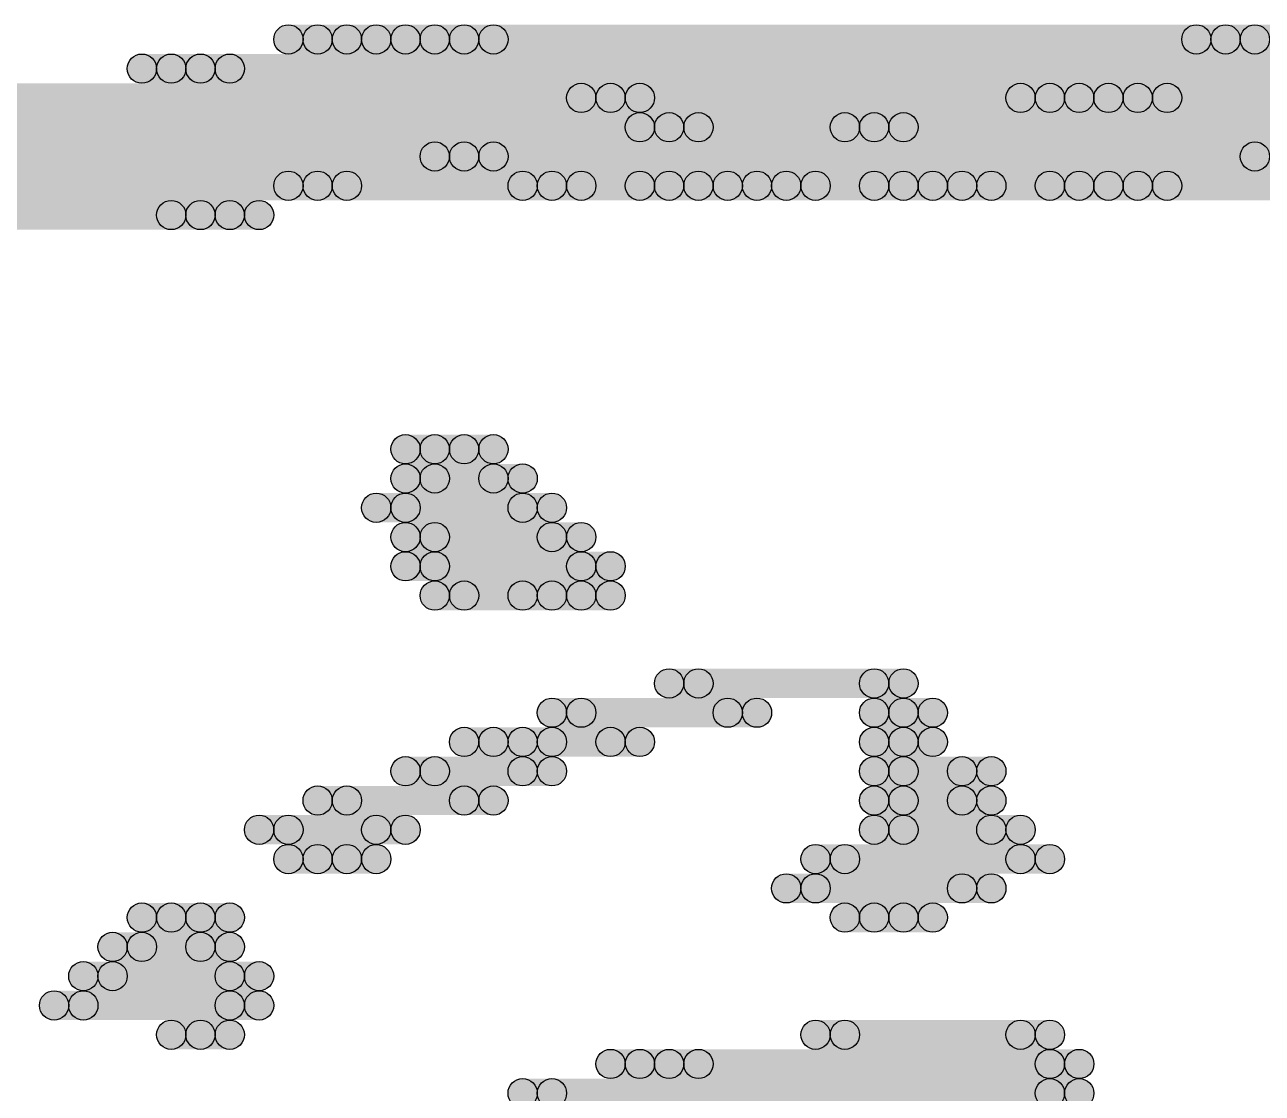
# Model space of a CAD drawing. Header units: millimetres. Extents: x 0 to 137, y 0 to 37.
# Drawn here: x 129.769 to 130.842, y 9.855 to 10.782 of the extents above; entities that cross this region are included whole.
import ezdxf

# ---------------------------------------------------------------- set-up
doc = ezdxf.new("R2010")
doc.units = ezdxf.units.MM
doc.layers.add('TopLayer', color=1, linetype='Continuous')
doc.layers.add('TopSolder', color=216, linetype='Continuous')

msp = doc.modelspace()

# ---------------------------------------------------------------- hatches: boundary and pattern name
at = {"layer": 'TopLayer'}
h = msp.add_hatch(color=1, dxfattribs=at)
edge = h.paths.add_edge_path()
edge.add_arc((130.0226, 10.7696), 0.0127, 0, 360)
for points in [[(130.0226, 10.7569), (130.0226, 10.7823), (130.048, 10.7823), (130.048, 10.7569)], [(130.0734, 10.7569), (130.0734, 10.7823), (130.0988, 10.7823), (130.0988, 10.7569)], [(130.1242, 10.7569), (130.1242, 10.7823), (130.1496, 10.7823), (130.1496, 10.7569)], [(130.175, 10.7569), (130.175, 10.7823), (130.81, 10.7823), (130.81, 10.7569)], [(130.8354, 10.7569), (130.8354, 10.7823), (130.8608, 10.7823), (130.8608, 10.7569)], [(129.8956, 10.7315), (129.8956, 10.7569), (129.921, 10.7569), (129.921, 10.7315)], [(129.9464, 10.7315), (129.9464, 10.7569), (131.0132, 10.7569), (131.0132, 10.7315)], [(129.7432, 10.7061), (129.7432, 10.7315), (130.2766, 10.7315), (130.2766, 10.7061)], [(130.302, 10.7061), (130.302, 10.7315), (130.6576, 10.7315), (130.6576, 10.7061)], [(130.683, 10.7061), (130.683, 10.7315), (130.7338, 10.7315), (130.7338, 10.7061)], [(130.7592, 10.7061), (130.7592, 10.7315), (131.2672, 10.7315), (131.2672, 10.7061)], [(129.5908, 10.6807), (129.5908, 10.7061), (130.3274, 10.7061), (130.3274, 10.6807)], [(130.3528, 10.6807), (130.3528, 10.7061), (130.5052, 10.7061), (130.5052, 10.6807)], [(130.5306, 10.6807), (130.5306, 10.7061), (131.3688, 10.7061), (131.3688, 10.6807)], [(129.4638, 10.6553), (129.4638, 10.6807), (130.1496, 10.6807), (130.1496, 10.6553)], [(130.175, 10.6553), (130.175, 10.6807), (130.8608, 10.6807), (130.8608, 10.6553)], [(129.3114, 10.6299), (129.3114, 10.6553), (130.0226, 10.6553), (130.0226, 10.6299)], [(130.048, 10.6299), (130.048, 10.6553), (130.2258, 10.6553), (130.2258, 10.6299)], [(130.2512, 10.6299), (130.2512, 10.6553), (130.3274, 10.6553), (130.3274, 10.6299)], [(130.3528, 10.6299), (130.3528, 10.6553), (130.3782, 10.6553), (130.3782, 10.6299)], [(130.4036, 10.6299), (130.4036, 10.6553), (130.429, 10.6553), (130.429, 10.6299)], [(130.4544, 10.6299), (130.4544, 10.6553), (130.5306, 10.6553), (130.5306, 10.6299)], [(130.556, 10.6299), (130.556, 10.6553), (130.5814, 10.6553), (130.5814, 10.6299)], [(130.6068, 10.6299), (130.6068, 10.6553), (130.683, 10.6553), (130.683, 10.6299)], [(130.7084, 10.6299), (130.7084, 10.6553), (130.7338, 10.6553), (130.7338, 10.6299)], [(130.7592, 10.6299), (130.7592, 10.6553), (131.6482, 10.6553), (131.6482, 10.6299)], [(129.3368, 10.6045), (129.3368, 10.6299), (129.921, 10.6299), (129.921, 10.6045)], [(129.9464, 10.6045), (129.9464, 10.6299), (129.9718, 10.6299), (129.9718, 10.6045)], [(130.1242, 10.4013), (130.1242, 10.4267), (130.175, 10.4267), (130.175, 10.4013)], [(130.1242, 10.3759), (130.1242, 10.4013), (130.2004, 10.4013), (130.2004, 10.3759)], [(130.0988, 10.3505), (130.0988, 10.3759), (130.2258, 10.3759), (130.2258, 10.3505)], [(130.1242, 10.3251), (130.1242, 10.3505), (130.2512, 10.3505), (130.2512, 10.3251)], [(130.1242, 10.2997), (130.1242, 10.3251), (130.2766, 10.3251), (130.2766, 10.2997)], [(130.1496, 10.2743), (130.1496, 10.2997), (130.2258, 10.2997), (130.2258, 10.2743)], [(130.2512, 10.2743), (130.2512, 10.2997), (130.2766, 10.2997), (130.2766, 10.2743)], [(130.3528, 10.1981), (130.3528, 10.2235), (130.5306, 10.2235), (130.5306, 10.1981)], [(130.2512, 10.1727), (130.2512, 10.1981), (130.4036, 10.1981), (130.4036, 10.1727)], [(130.5306, 10.1727), (130.5306, 10.1981), (130.556, 10.1981), (130.556, 10.1727)], [(130.175, 10.1473), (130.175, 10.1727), (130.2004, 10.1727), (130.2004, 10.1473)], [(130.2258, 10.1473), (130.2258, 10.1727), (130.302, 10.1727), (130.302, 10.1473)], [(130.5306, 10.1473), (130.5306, 10.1727), (130.556, 10.1727), (130.556, 10.1473)], [(130.1242, 10.1219), (130.1242, 10.1473), (130.2258, 10.1473), (130.2258, 10.1219)], [(130.5306, 10.1219), (130.5306, 10.1473), (130.6068, 10.1473), (130.6068, 10.1219)], [(130.048, 10.0965), (130.048, 10.1219), (130.175, 10.1219), (130.175, 10.0965)], [(130.5306, 10.0965), (130.5306, 10.1219), (130.6068, 10.1219), (130.6068, 10.0965)], [(129.9972, 10.0711), (129.9972, 10.0965), (130.0988, 10.0965), (130.0988, 10.0711)], [(130.5306, 10.0711), (130.5306, 10.0965), (130.6322, 10.0965), (130.6322, 10.0711)], [(130.0226, 10.0457), (130.0226, 10.0711), (130.0734, 10.0711), (130.0734, 10.0457)], [(130.4798, 10.0457), (130.4798, 10.0711), (130.6576, 10.0711), (130.6576, 10.0457)], [(130.4544, 10.0203), (130.4544, 10.0457), (130.6068, 10.0457), (130.6068, 10.0203)], [(129.8956, 9.9949), (129.8956, 10.0203), (129.9464, 10.0203), (129.9464, 9.9949)], [(130.5052, 9.9949), (130.5052, 10.0203), (130.556, 10.0203), (130.556, 9.9949)], [(129.8702, 9.9695), (129.8702, 9.9949), (129.9464, 9.9949), (129.9464, 9.9695)], [(129.8448, 9.9441), (129.8448, 9.9695), (129.9718, 9.9695), (129.9718, 9.9441)], [(129.8194, 9.9187), (129.8194, 9.9441), (129.9718, 9.9441), (129.9718, 9.9187)], [(129.921, 9.8933), (129.921, 9.9187), (129.9464, 9.9187), (129.9464, 9.8933)], [(130.4798, 9.8933), (130.4798, 9.9187), (130.6576, 9.9187), (130.6576, 9.8933)], [(130.302, 9.8679), (130.302, 9.8933), (130.3274, 9.8933), (130.3274, 9.8679)], [(130.3528, 9.8679), (130.3528, 9.8933), (130.683, 9.8933), (130.683, 9.8679)], [(130.2258, 9.8425), (130.2258, 9.8679), (130.683, 9.8679), (130.683, 9.8425)]]:
    msp.add_hatch(color=1, dxfattribs=at).paths.add_polyline_path(points)
h = msp.add_hatch(color=1, dxfattribs=at)
edge = h.paths.add_edge_path()
edge.add_arc((130.048, 10.7696), 0.0127, 0, 360)
h = msp.add_hatch(color=1, dxfattribs=at)
edge = h.paths.add_edge_path()
edge.add_arc((130.0734, 10.7696), 0.0127, 0, 360)
h = msp.add_hatch(color=1, dxfattribs=at)
edge = h.paths.add_edge_path()
edge.add_arc((130.0988, 10.7696), 0.0127, 0, 360)
h = msp.add_hatch(color=1, dxfattribs=at)
edge = h.paths.add_edge_path()
edge.add_arc((130.1242, 10.7696), 0.0127, 0, 360)
h = msp.add_hatch(color=1, dxfattribs=at)
edge = h.paths.add_edge_path()
edge.add_arc((130.1496, 10.7696), 0.0127, 0, 360)
h = msp.add_hatch(color=1, dxfattribs=at)
edge = h.paths.add_edge_path()
edge.add_arc((130.175, 10.7696), 0.0127, 0, 360)
h = msp.add_hatch(color=1, dxfattribs=at)
edge = h.paths.add_edge_path()
edge.add_arc((130.81, 10.7696), 0.0127, 0, 360)
h = msp.add_hatch(color=1, dxfattribs=at)
edge = h.paths.add_edge_path()
edge.add_arc((130.8354, 10.7696), 0.0127, 0, 360)
h = msp.add_hatch(color=1, dxfattribs=at)
edge = h.paths.add_edge_path()
edge.add_arc((129.8956, 10.7442), 0.0127, 0, 360)
h = msp.add_hatch(color=1, dxfattribs=at)
edge = h.paths.add_edge_path()
edge.add_arc((129.921, 10.7442), 0.0127, 0, 360)
h = msp.add_hatch(color=1, dxfattribs=at)
edge = h.paths.add_edge_path()
edge.add_arc((129.9464, 10.7442), 0.0127, 0, 360)
h = msp.add_hatch(color=1, dxfattribs=at)
edge = h.paths.add_edge_path()
edge.add_arc((130.2766, 10.7188), 0.0127, 0, 360)
h = msp.add_hatch(color=1, dxfattribs=at)
edge = h.paths.add_edge_path()
edge.add_arc((130.302, 10.7188), 0.0127, 0, 360)
h = msp.add_hatch(color=1, dxfattribs=at)
edge = h.paths.add_edge_path()
edge.add_arc((130.6576, 10.7188), 0.0127, 0, 360)
h = msp.add_hatch(color=1, dxfattribs=at)
edge = h.paths.add_edge_path()
edge.add_arc((130.683, 10.7188), 0.0127, 0, 360)
h = msp.add_hatch(color=1, dxfattribs=at)
edge = h.paths.add_edge_path()
edge.add_arc((130.7338, 10.7188), 0.0127, 0, 360)
h = msp.add_hatch(color=1, dxfattribs=at)
edge = h.paths.add_edge_path()
edge.add_arc((130.7592, 10.7188), 0.0127, 0, 360)
h = msp.add_hatch(color=1, dxfattribs=at)
edge = h.paths.add_edge_path()
edge.add_arc((130.3274, 10.6934), 0.0127, 0, 360)
h = msp.add_hatch(color=1, dxfattribs=at)
edge = h.paths.add_edge_path()
edge.add_arc((130.3528, 10.6934), 0.0127, 0, 360)
h = msp.add_hatch(color=1, dxfattribs=at)
edge = h.paths.add_edge_path()
edge.add_arc((130.5052, 10.6934), 0.0127, 0, 360)
h = msp.add_hatch(color=1, dxfattribs=at)
edge = h.paths.add_edge_path()
edge.add_arc((130.5306, 10.6934), 0.0127, 0, 360)
h = msp.add_hatch(color=1, dxfattribs=at)
edge = h.paths.add_edge_path()
edge.add_arc((130.1496, 10.668), 0.0127, 0, 360)
h = msp.add_hatch(color=1, dxfattribs=at)
edge = h.paths.add_edge_path()
edge.add_arc((130.175, 10.668), 0.0127, 0, 360)
h = msp.add_hatch(color=1, dxfattribs=at)
edge = h.paths.add_edge_path()
edge.add_arc((130.0226, 10.6426), 0.0127, 0, 360)
h = msp.add_hatch(color=1, dxfattribs=at)
edge = h.paths.add_edge_path()
edge.add_arc((130.048, 10.6426), 0.0127, 0, 360)
h = msp.add_hatch(color=1, dxfattribs=at)
edge = h.paths.add_edge_path()
edge.add_arc((130.2258, 10.6426), 0.0127, 0, 360)
h = msp.add_hatch(color=1, dxfattribs=at)
edge = h.paths.add_edge_path()
edge.add_arc((130.2512, 10.6426), 0.0127, 0, 360)
h = msp.add_hatch(color=1, dxfattribs=at)
edge = h.paths.add_edge_path()
edge.add_arc((130.3274, 10.6426), 0.0127, 0, 360)
h = msp.add_hatch(color=1, dxfattribs=at)
edge = h.paths.add_edge_path()
edge.add_arc((130.3528, 10.6426), 0.0127, 0, 360)
h = msp.add_hatch(color=1, dxfattribs=at)
edge = h.paths.add_edge_path()
edge.add_arc((130.3782, 10.6426), 0.0127, 0, 360)
h = msp.add_hatch(color=1, dxfattribs=at)
edge = h.paths.add_edge_path()
edge.add_arc((130.4036, 10.6426), 0.0127, 0, 360)
h = msp.add_hatch(color=1, dxfattribs=at)
edge = h.paths.add_edge_path()
edge.add_arc((130.429, 10.6426), 0.0127, 0, 360)
h = msp.add_hatch(color=1, dxfattribs=at)
edge = h.paths.add_edge_path()
edge.add_arc((130.4544, 10.6426), 0.0127, 0, 360)
h = msp.add_hatch(color=1, dxfattribs=at)
edge = h.paths.add_edge_path()
edge.add_arc((130.5306, 10.6426), 0.0127, 0, 360)
h = msp.add_hatch(color=1, dxfattribs=at)
edge = h.paths.add_edge_path()
edge.add_arc((130.556, 10.6426), 0.0127, 0, 360)
h = msp.add_hatch(color=1, dxfattribs=at)
edge = h.paths.add_edge_path()
edge.add_arc((130.5814, 10.6426), 0.0127, 0, 360)
h = msp.add_hatch(color=1, dxfattribs=at)
edge = h.paths.add_edge_path()
edge.add_arc((130.6068, 10.6426), 0.0127, 0, 360)
h = msp.add_hatch(color=1, dxfattribs=at)
edge = h.paths.add_edge_path()
edge.add_arc((130.683, 10.6426), 0.0127, 0, 360)
h = msp.add_hatch(color=1, dxfattribs=at)
edge = h.paths.add_edge_path()
edge.add_arc((130.7084, 10.6426), 0.0127, 0, 360)
h = msp.add_hatch(color=1, dxfattribs=at)
edge = h.paths.add_edge_path()
edge.add_arc((130.7338, 10.6426), 0.0127, 0, 360)
h = msp.add_hatch(color=1, dxfattribs=at)
edge = h.paths.add_edge_path()
edge.add_arc((130.7592, 10.6426), 0.0127, 0, 360)
h = msp.add_hatch(color=1, dxfattribs=at)
edge = h.paths.add_edge_path()
edge.add_arc((129.921, 10.6172), 0.0127, 0, 360)
h = msp.add_hatch(color=1, dxfattribs=at)
edge = h.paths.add_edge_path()
edge.add_arc((129.9464, 10.6172), 0.0127, 0, 360)
h = msp.add_hatch(color=1, dxfattribs=at)
edge = h.paths.add_edge_path()
edge.add_arc((129.9718, 10.6172), 0.0127, 0, 360)
h = msp.add_hatch(color=1, dxfattribs=at)
edge = h.paths.add_edge_path()
edge.add_arc((130.1242, 10.414), 0.0127, 0, 360)
h = msp.add_hatch(color=1, dxfattribs=at)
edge = h.paths.add_edge_path()
edge.add_arc((130.175, 10.414), 0.0127, 0, 360)
h = msp.add_hatch(color=1, dxfattribs=at)
edge = h.paths.add_edge_path()
edge.add_arc((130.1242, 10.3886), 0.0127, 0, 360)
h = msp.add_hatch(color=1, dxfattribs=at)
edge = h.paths.add_edge_path()
edge.add_arc((130.2004, 10.3886), 0.0127, 0, 360)
h = msp.add_hatch(color=1, dxfattribs=at)
edge = h.paths.add_edge_path()
edge.add_arc((130.0988, 10.3632), 0.0127, 0, 360)
h = msp.add_hatch(color=1, dxfattribs=at)
edge = h.paths.add_edge_path()
edge.add_arc((130.2258, 10.3632), 0.0127, 0, 360)
h = msp.add_hatch(color=1, dxfattribs=at)
edge = h.paths.add_edge_path()
edge.add_arc((130.1242, 10.3378), 0.0127, 0, 360)
h = msp.add_hatch(color=1, dxfattribs=at)
edge = h.paths.add_edge_path()
edge.add_arc((130.2512, 10.3378), 0.0127, 0, 360)
h = msp.add_hatch(color=1, dxfattribs=at)
edge = h.paths.add_edge_path()
edge.add_arc((130.1242, 10.3124), 0.0127, 0, 360)
h = msp.add_hatch(color=1, dxfattribs=at)
edge = h.paths.add_edge_path()
edge.add_arc((130.2766, 10.3124), 0.0127, 0, 360)
h = msp.add_hatch(color=1, dxfattribs=at)
edge = h.paths.add_edge_path()
edge.add_arc((130.1496, 10.287), 0.0127, 0, 360)
h = msp.add_hatch(color=1, dxfattribs=at)
edge = h.paths.add_edge_path()
edge.add_arc((130.2258, 10.287), 0.0127, 0, 360)
h = msp.add_hatch(color=1, dxfattribs=at)
edge = h.paths.add_edge_path()
edge.add_arc((130.2512, 10.287), 0.0127, 0, 360)
h = msp.add_hatch(color=1, dxfattribs=at)
edge = h.paths.add_edge_path()
edge.add_arc((130.2766, 10.287), 0.0127, 0, 360)
h = msp.add_hatch(color=1, dxfattribs=at)
edge = h.paths.add_edge_path()
edge.add_arc((130.3528, 10.2108), 0.0127, 0, 360)
h = msp.add_hatch(color=1, dxfattribs=at)
edge = h.paths.add_edge_path()
edge.add_arc((130.5306, 10.2108), 0.0127, 0, 360)
h = msp.add_hatch(color=1, dxfattribs=at)
edge = h.paths.add_edge_path()
edge.add_arc((130.2512, 10.1854), 0.0127, 0, 360)
h = msp.add_hatch(color=1, dxfattribs=at)
edge = h.paths.add_edge_path()
edge.add_arc((130.4036, 10.1854), 0.0127, 0, 360)
h = msp.add_hatch(color=1, dxfattribs=at)
edge = h.paths.add_edge_path()
edge.add_arc((130.5306, 10.1854), 0.0127, 0, 360)
h = msp.add_hatch(color=1, dxfattribs=at)
edge = h.paths.add_edge_path()
edge.add_arc((130.556, 10.1854), 0.0127, 0, 360)
h = msp.add_hatch(color=1, dxfattribs=at)
edge = h.paths.add_edge_path()
edge.add_arc((130.175, 10.16), 0.0127, 0, 360)
h = msp.add_hatch(color=1, dxfattribs=at)
edge = h.paths.add_edge_path()
edge.add_arc((130.2004, 10.16), 0.0127, 0, 360)
h = msp.add_hatch(color=1, dxfattribs=at)
edge = h.paths.add_edge_path()
edge.add_arc((130.2258, 10.16), 0.0127, 0, 360)
h = msp.add_hatch(color=1, dxfattribs=at)
edge = h.paths.add_edge_path()
edge.add_arc((130.302, 10.16), 0.0127, 0, 360)
h = msp.add_hatch(color=1, dxfattribs=at)
edge = h.paths.add_edge_path()
edge.add_arc((130.5306, 10.16), 0.0127, 0, 360)
h = msp.add_hatch(color=1, dxfattribs=at)
edge = h.paths.add_edge_path()
edge.add_arc((130.556, 10.16), 0.0127, 0, 360)
h = msp.add_hatch(color=1, dxfattribs=at)
edge = h.paths.add_edge_path()
edge.add_arc((130.1242, 10.1346), 0.0127, 0, 360)
h = msp.add_hatch(color=1, dxfattribs=at)
edge = h.paths.add_edge_path()
edge.add_arc((130.2258, 10.1346), 0.0127, 0, 360)
h = msp.add_hatch(color=1, dxfattribs=at)
edge = h.paths.add_edge_path()
edge.add_arc((130.5306, 10.1346), 0.0127, 0, 360)
h = msp.add_hatch(color=1, dxfattribs=at)
edge = h.paths.add_edge_path()
edge.add_arc((130.6068, 10.1346), 0.0127, 0, 360)
h = msp.add_hatch(color=1, dxfattribs=at)
edge = h.paths.add_edge_path()
edge.add_arc((130.048, 10.1092), 0.0127, 0, 360)
h = msp.add_hatch(color=1, dxfattribs=at)
edge = h.paths.add_edge_path()
edge.add_arc((130.175, 10.1092), 0.0127, 0, 360)
h = msp.add_hatch(color=1, dxfattribs=at)
edge = h.paths.add_edge_path()
edge.add_arc((130.5306, 10.1092), 0.0127, 0, 360)
h = msp.add_hatch(color=1, dxfattribs=at)
edge = h.paths.add_edge_path()
edge.add_arc((130.6068, 10.1092), 0.0127, 0, 360)
h = msp.add_hatch(color=1, dxfattribs=at)
edge = h.paths.add_edge_path()
edge.add_arc((129.9972, 10.0838), 0.0127, 0, 360)
h = msp.add_hatch(color=1, dxfattribs=at)
edge = h.paths.add_edge_path()
edge.add_arc((130.0988, 10.0838), 0.0127, 0, 360)
h = msp.add_hatch(color=1, dxfattribs=at)
edge = h.paths.add_edge_path()
edge.add_arc((130.5306, 10.0838), 0.0127, 0, 360)
h = msp.add_hatch(color=1, dxfattribs=at)
edge = h.paths.add_edge_path()
edge.add_arc((130.6322, 10.0838), 0.0127, 0, 360)
h = msp.add_hatch(color=1, dxfattribs=at)
edge = h.paths.add_edge_path()
edge.add_arc((130.0226, 10.0584), 0.0127, 0, 360)
h = msp.add_hatch(color=1, dxfattribs=at)
edge = h.paths.add_edge_path()
edge.add_arc((130.0734, 10.0584), 0.0127, 0, 360)
h = msp.add_hatch(color=1, dxfattribs=at)
edge = h.paths.add_edge_path()
edge.add_arc((130.4798, 10.0584), 0.0127, 0, 360)
h = msp.add_hatch(color=1, dxfattribs=at)
edge = h.paths.add_edge_path()
edge.add_arc((130.6576, 10.0584), 0.0127, 0, 360)
h = msp.add_hatch(color=1, dxfattribs=at)
edge = h.paths.add_edge_path()
edge.add_arc((130.4544, 10.033), 0.0127, 0, 360)
h = msp.add_hatch(color=1, dxfattribs=at)
edge = h.paths.add_edge_path()
edge.add_arc((130.6068, 10.033), 0.0127, 0, 360)
h = msp.add_hatch(color=1, dxfattribs=at)
edge = h.paths.add_edge_path()
edge.add_arc((129.8956, 10.0076), 0.0127, 0, 360)
h = msp.add_hatch(color=1, dxfattribs=at)
edge = h.paths.add_edge_path()
edge.add_arc((129.9464, 10.0076), 0.0127, 0, 360)
h = msp.add_hatch(color=1, dxfattribs=at)
edge = h.paths.add_edge_path()
edge.add_arc((130.5052, 10.0076), 0.0127, 0, 360)
h = msp.add_hatch(color=1, dxfattribs=at)
edge = h.paths.add_edge_path()
edge.add_arc((130.556, 10.0076), 0.0127, 0, 360)
h = msp.add_hatch(color=1, dxfattribs=at)
edge = h.paths.add_edge_path()
edge.add_arc((129.8702, 9.9822), 0.0127, 0, 360)
h = msp.add_hatch(color=1, dxfattribs=at)
edge = h.paths.add_edge_path()
edge.add_arc((129.9464, 9.9822), 0.0127, 0, 360)
h = msp.add_hatch(color=1, dxfattribs=at)
edge = h.paths.add_edge_path()
edge.add_arc((129.8448, 9.9568), 0.0127, 0, 360)
h = msp.add_hatch(color=1, dxfattribs=at)
edge = h.paths.add_edge_path()
edge.add_arc((129.9718, 9.9568), 0.0127, 0, 360)
h = msp.add_hatch(color=1, dxfattribs=at)
edge = h.paths.add_edge_path()
edge.add_arc((129.8194, 9.9314), 0.0127, 0, 360)
h = msp.add_hatch(color=1, dxfattribs=at)
edge = h.paths.add_edge_path()
edge.add_arc((129.9718, 9.9314), 0.0127, 0, 360)
h = msp.add_hatch(color=1, dxfattribs=at)
edge = h.paths.add_edge_path()
edge.add_arc((129.921, 9.906), 0.0127, 0, 360)
h = msp.add_hatch(color=1, dxfattribs=at)
edge = h.paths.add_edge_path()
edge.add_arc((129.9464, 9.906), 0.0127, 0, 360)
h = msp.add_hatch(color=1, dxfattribs=at)
edge = h.paths.add_edge_path()
edge.add_arc((130.4798, 9.906), 0.0127, 0, 360)
h = msp.add_hatch(color=1, dxfattribs=at)
edge = h.paths.add_edge_path()
edge.add_arc((130.6576, 9.906), 0.0127, 0, 360)
h = msp.add_hatch(color=1, dxfattribs=at)
edge = h.paths.add_edge_path()
edge.add_arc((130.302, 9.8806), 0.0127, 0, 360)
h = msp.add_hatch(color=1, dxfattribs=at)
edge = h.paths.add_edge_path()
edge.add_arc((130.3274, 9.8806), 0.0127, 0, 360)
h = msp.add_hatch(color=1, dxfattribs=at)
edge = h.paths.add_edge_path()
edge.add_arc((130.3528, 9.8806), 0.0127, 0, 360)
h = msp.add_hatch(color=1, dxfattribs=at)
edge = h.paths.add_edge_path()
edge.add_arc((130.683, 9.8806), 0.0127, 0, 360)
h = msp.add_hatch(color=1, dxfattribs=at)
edge = h.paths.add_edge_path()
edge.add_arc((130.2258, 9.8552), 0.0127, 0, 360)
h = msp.add_hatch(color=1, dxfattribs=at)
edge = h.paths.add_edge_path()
edge.add_arc((130.683, 9.8552), 0.0127, 0, 360)
at = {"layer": 'TopSolder'}
h = msp.add_hatch(color=216, dxfattribs=at)
edge = h.paths.add_edge_path()
edge.add_arc((129.9972, 10.7696), 0.0127, 0, 360)
for points in [[(129.9972, 10.7569), (129.9972, 10.7823), (130.0226, 10.7823), (130.0226, 10.7569)], [(130.048, 10.7569), (130.048, 10.7823), (130.0734, 10.7823), (130.0734, 10.7569)], [(130.0988, 10.7569), (130.0988, 10.7823), (130.1242, 10.7823), (130.1242, 10.7569)], [(130.1496, 10.7569), (130.1496, 10.7823), (130.7846, 10.7823), (130.7846, 10.7569)], [(130.81, 10.7569), (130.81, 10.7823), (130.8354, 10.7823), (130.8354, 10.7569)], [(129.8702, 10.7315), (129.8702, 10.7569), (129.8956, 10.7569), (129.8956, 10.7315)], [(129.921, 10.7315), (129.921, 10.7569), (130.9878, 10.7569), (130.9878, 10.7315)], [(129.7178, 10.7061), (129.7178, 10.7315), (130.2512, 10.7315), (130.2512, 10.7061)], [(130.2766, 10.7061), (130.2766, 10.7315), (130.6322, 10.7315), (130.6322, 10.7061)], [(130.6576, 10.7061), (130.6576, 10.7315), (130.7084, 10.7315), (130.7084, 10.7061)], [(130.7338, 10.7061), (130.7338, 10.7315), (131.2418, 10.7315), (131.2418, 10.7061)], [(129.5654, 10.6807), (129.5654, 10.7061), (130.302, 10.7061), (130.302, 10.6807)], [(130.3274, 10.6807), (130.3274, 10.7061), (130.4798, 10.7061), (130.4798, 10.6807)], [(130.5052, 10.6807), (130.5052, 10.7061), (131.3434, 10.7061), (131.3434, 10.6807)], [(129.4384, 10.6553), (129.4384, 10.6807), (130.1242, 10.6807), (130.1242, 10.6553)], [(130.1496, 10.6553), (130.1496, 10.6807), (130.8354, 10.6807), (130.8354, 10.6553)], [(129.286, 10.6299), (129.286, 10.6553), (129.9972, 10.6553), (129.9972, 10.6299)], [(130.0226, 10.6299), (130.0226, 10.6553), (130.2004, 10.6553), (130.2004, 10.6299)], [(130.2258, 10.6299), (130.2258, 10.6553), (130.302, 10.6553), (130.302, 10.6299)], [(130.3274, 10.6299), (130.3274, 10.6553), (130.3528, 10.6553), (130.3528, 10.6299)], [(130.3782, 10.6299), (130.3782, 10.6553), (130.4036, 10.6553), (130.4036, 10.6299)], [(130.429, 10.6299), (130.429, 10.6553), (130.5052, 10.6553), (130.5052, 10.6299)], [(130.5306, 10.6299), (130.5306, 10.6553), (130.556, 10.6553), (130.556, 10.6299)], [(130.5814, 10.6299), (130.5814, 10.6553), (130.6576, 10.6553), (130.6576, 10.6299)], [(130.683, 10.6299), (130.683, 10.6553), (130.7084, 10.6553), (130.7084, 10.6299)], [(130.7338, 10.6299), (130.7338, 10.6553), (131.6228, 10.6553), (131.6228, 10.6299)], [(129.3114, 10.6045), (129.3114, 10.6299), (129.8956, 10.6299), (129.8956, 10.6045)], [(129.921, 10.6045), (129.921, 10.6299), (129.9464, 10.6299), (129.9464, 10.6045)], [(130.0988, 10.4013), (130.0988, 10.4267), (130.1496, 10.4267), (130.1496, 10.4013)], [(130.0988, 10.3759), (130.0988, 10.4013), (130.175, 10.4013), (130.175, 10.3759)], [(130.0734, 10.3505), (130.0734, 10.3759), (130.2004, 10.3759), (130.2004, 10.3505)], [(130.0988, 10.3251), (130.0988, 10.3505), (130.2258, 10.3505), (130.2258, 10.3251)], [(130.0988, 10.2997), (130.0988, 10.3251), (130.2512, 10.3251), (130.2512, 10.2997)], [(130.1242, 10.2743), (130.1242, 10.2997), (130.2004, 10.2997), (130.2004, 10.2743)], [(130.2258, 10.2743), (130.2258, 10.2997), (130.2512, 10.2997), (130.2512, 10.2743)], [(130.3274, 10.1981), (130.3274, 10.2235), (130.5052, 10.2235), (130.5052, 10.1981)], [(130.2258, 10.1727), (130.2258, 10.1981), (130.3782, 10.1981), (130.3782, 10.1727)], [(130.5052, 10.1727), (130.5052, 10.1981), (130.5306, 10.1981), (130.5306, 10.1727)], [(130.1496, 10.1473), (130.1496, 10.1727), (130.175, 10.1727), (130.175, 10.1473)], [(130.2004, 10.1473), (130.2004, 10.1727), (130.2766, 10.1727), (130.2766, 10.1473)], [(130.5052, 10.1473), (130.5052, 10.1727), (130.5306, 10.1727), (130.5306, 10.1473)], [(130.0988, 10.1219), (130.0988, 10.1473), (130.2004, 10.1473), (130.2004, 10.1219)], [(130.5052, 10.1219), (130.5052, 10.1473), (130.5814, 10.1473), (130.5814, 10.1219)], [(130.0226, 10.0965), (130.0226, 10.1219), (130.1496, 10.1219), (130.1496, 10.0965)], [(130.5052, 10.0965), (130.5052, 10.1219), (130.5814, 10.1219), (130.5814, 10.0965)], [(129.9718, 10.0711), (129.9718, 10.0965), (130.0734, 10.0965), (130.0734, 10.0711)], [(130.5052, 10.0711), (130.5052, 10.0965), (130.6068, 10.0965), (130.6068, 10.0711)], [(129.9972, 10.0457), (129.9972, 10.0711), (130.048, 10.0711), (130.048, 10.0457)], [(130.4544, 10.0457), (130.4544, 10.0711), (130.6322, 10.0711), (130.6322, 10.0457)], [(130.429, 10.0203), (130.429, 10.0457), (130.5814, 10.0457), (130.5814, 10.0203)], [(129.8702, 9.9949), (129.8702, 10.0203), (129.921, 10.0203), (129.921, 9.9949)], [(130.4798, 9.9949), (130.4798, 10.0203), (130.5306, 10.0203), (130.5306, 9.9949)], [(129.8448, 9.9695), (129.8448, 9.9949), (129.921, 9.9949), (129.921, 9.9695)], [(129.8194, 9.9441), (129.8194, 9.9695), (129.9464, 9.9695), (129.9464, 9.9441)], [(129.794, 9.9187), (129.794, 9.9441), (129.9464, 9.9441), (129.9464, 9.9187)], [(129.8956, 9.8933), (129.8956, 9.9187), (129.921, 9.9187), (129.921, 9.8933)], [(130.4544, 9.8933), (130.4544, 9.9187), (130.6322, 9.9187), (130.6322, 9.8933)], [(130.2766, 9.8679), (130.2766, 9.8933), (130.302, 9.8933), (130.302, 9.8679)], [(130.3274, 9.8679), (130.3274, 9.8933), (130.6576, 9.8933), (130.6576, 9.8679)], [(130.2004, 9.8425), (130.2004, 9.8679), (130.6576, 9.8679), (130.6576, 9.8425)]]:
    msp.add_hatch(color=216, dxfattribs=at).paths.add_polyline_path(points)
h = msp.add_hatch(color=216, dxfattribs=at)
edge = h.paths.add_edge_path()
edge.add_arc((130.0226, 10.7696), 0.0127, 0, 360)
h = msp.add_hatch(color=216, dxfattribs=at)
edge = h.paths.add_edge_path()
edge.add_arc((130.048, 10.7696), 0.0127, 0, 360)
h = msp.add_hatch(color=216, dxfattribs=at)
edge = h.paths.add_edge_path()
edge.add_arc((130.0734, 10.7696), 0.0127, 0, 360)
h = msp.add_hatch(color=216, dxfattribs=at)
edge = h.paths.add_edge_path()
edge.add_arc((130.0988, 10.7696), 0.0127, 0, 360)
h = msp.add_hatch(color=216, dxfattribs=at)
edge = h.paths.add_edge_path()
edge.add_arc((130.1242, 10.7696), 0.0127, 0, 360)
h = msp.add_hatch(color=216, dxfattribs=at)
edge = h.paths.add_edge_path()
edge.add_arc((130.1496, 10.7696), 0.0127, 0, 360)
h = msp.add_hatch(color=216, dxfattribs=at)
edge = h.paths.add_edge_path()
edge.add_arc((130.7846, 10.7696), 0.0127, 0, 360)
h = msp.add_hatch(color=216, dxfattribs=at)
edge = h.paths.add_edge_path()
edge.add_arc((130.81, 10.7696), 0.0127, 0, 360)
h = msp.add_hatch(color=216, dxfattribs=at)
edge = h.paths.add_edge_path()
edge.add_arc((130.8354, 10.7696), 0.0127, 0, 360)
h = msp.add_hatch(color=216, dxfattribs=at)
edge = h.paths.add_edge_path()
edge.add_arc((129.8702, 10.7442), 0.0127, 0, 360)
h = msp.add_hatch(color=216, dxfattribs=at)
edge = h.paths.add_edge_path()
edge.add_arc((129.8956, 10.7442), 0.0127, 0, 360)
h = msp.add_hatch(color=216, dxfattribs=at)
edge = h.paths.add_edge_path()
edge.add_arc((129.921, 10.7442), 0.0127, 0, 360)
h = msp.add_hatch(color=216, dxfattribs=at)
edge = h.paths.add_edge_path()
edge.add_arc((130.2512, 10.7188), 0.0127, 0, 360)
h = msp.add_hatch(color=216, dxfattribs=at)
edge = h.paths.add_edge_path()
edge.add_arc((130.2766, 10.7188), 0.0127, 0, 360)
h = msp.add_hatch(color=216, dxfattribs=at)
edge = h.paths.add_edge_path()
edge.add_arc((130.6322, 10.7188), 0.0127, 0, 360)
h = msp.add_hatch(color=216, dxfattribs=at)
edge = h.paths.add_edge_path()
edge.add_arc((130.6576, 10.7188), 0.0127, 0, 360)
h = msp.add_hatch(color=216, dxfattribs=at)
edge = h.paths.add_edge_path()
edge.add_arc((130.7084, 10.7188), 0.0127, 0, 360)
h = msp.add_hatch(color=216, dxfattribs=at)
edge = h.paths.add_edge_path()
edge.add_arc((130.7338, 10.7188), 0.0127, 0, 360)
h = msp.add_hatch(color=216, dxfattribs=at)
edge = h.paths.add_edge_path()
edge.add_arc((130.302, 10.6934), 0.0127, 0, 360)
h = msp.add_hatch(color=216, dxfattribs=at)
edge = h.paths.add_edge_path()
edge.add_arc((130.3274, 10.6934), 0.0127, 0, 360)
h = msp.add_hatch(color=216, dxfattribs=at)
edge = h.paths.add_edge_path()
edge.add_arc((130.4798, 10.6934), 0.0127, 0, 360)
h = msp.add_hatch(color=216, dxfattribs=at)
edge = h.paths.add_edge_path()
edge.add_arc((130.5052, 10.6934), 0.0127, 0, 360)
h = msp.add_hatch(color=216, dxfattribs=at)
edge = h.paths.add_edge_path()
edge.add_arc((130.1242, 10.668), 0.0127, 0, 360)
h = msp.add_hatch(color=216, dxfattribs=at)
edge = h.paths.add_edge_path()
edge.add_arc((130.1496, 10.668), 0.0127, 0, 360)
h = msp.add_hatch(color=216, dxfattribs=at)
edge = h.paths.add_edge_path()
edge.add_arc((130.8354, 10.668), 0.0127, 0, 360)
h = msp.add_hatch(color=216, dxfattribs=at)
edge = h.paths.add_edge_path()
edge.add_arc((129.9972, 10.6426), 0.0127, 0, 360)
h = msp.add_hatch(color=216, dxfattribs=at)
edge = h.paths.add_edge_path()
edge.add_arc((130.0226, 10.6426), 0.0127, 0, 360)
h = msp.add_hatch(color=216, dxfattribs=at)
edge = h.paths.add_edge_path()
edge.add_arc((130.2004, 10.6426), 0.0127, 0, 360)
h = msp.add_hatch(color=216, dxfattribs=at)
edge = h.paths.add_edge_path()
edge.add_arc((130.2258, 10.6426), 0.0127, 0, 360)
h = msp.add_hatch(color=216, dxfattribs=at)
edge = h.paths.add_edge_path()
edge.add_arc((130.302, 10.6426), 0.0127, 0, 360)
h = msp.add_hatch(color=216, dxfattribs=at)
edge = h.paths.add_edge_path()
edge.add_arc((130.3274, 10.6426), 0.0127, 0, 360)
h = msp.add_hatch(color=216, dxfattribs=at)
edge = h.paths.add_edge_path()
edge.add_arc((130.3528, 10.6426), 0.0127, 0, 360)
h = msp.add_hatch(color=216, dxfattribs=at)
edge = h.paths.add_edge_path()
edge.add_arc((130.3782, 10.6426), 0.0127, 0, 360)
h = msp.add_hatch(color=216, dxfattribs=at)
edge = h.paths.add_edge_path()
edge.add_arc((130.4036, 10.6426), 0.0127, 0, 360)
h = msp.add_hatch(color=216, dxfattribs=at)
edge = h.paths.add_edge_path()
edge.add_arc((130.429, 10.6426), 0.0127, 0, 360)
h = msp.add_hatch(color=216, dxfattribs=at)
edge = h.paths.add_edge_path()
edge.add_arc((130.5052, 10.6426), 0.0127, 0, 360)
h = msp.add_hatch(color=216, dxfattribs=at)
edge = h.paths.add_edge_path()
edge.add_arc((130.5306, 10.6426), 0.0127, 0, 360)
h = msp.add_hatch(color=216, dxfattribs=at)
edge = h.paths.add_edge_path()
edge.add_arc((130.556, 10.6426), 0.0127, 0, 360)
h = msp.add_hatch(color=216, dxfattribs=at)
edge = h.paths.add_edge_path()
edge.add_arc((130.5814, 10.6426), 0.0127, 0, 360)
h = msp.add_hatch(color=216, dxfattribs=at)
edge = h.paths.add_edge_path()
edge.add_arc((130.6576, 10.6426), 0.0127, 0, 360)
h = msp.add_hatch(color=216, dxfattribs=at)
edge = h.paths.add_edge_path()
edge.add_arc((130.683, 10.6426), 0.0127, 0, 360)
h = msp.add_hatch(color=216, dxfattribs=at)
edge = h.paths.add_edge_path()
edge.add_arc((130.7084, 10.6426), 0.0127, 0, 360)
h = msp.add_hatch(color=216, dxfattribs=at)
edge = h.paths.add_edge_path()
edge.add_arc((130.7338, 10.6426), 0.0127, 0, 360)
h = msp.add_hatch(color=216, dxfattribs=at)
edge = h.paths.add_edge_path()
edge.add_arc((129.8956, 10.6172), 0.0127, 0, 360)
h = msp.add_hatch(color=216, dxfattribs=at)
edge = h.paths.add_edge_path()
edge.add_arc((129.921, 10.6172), 0.0127, 0, 360)
h = msp.add_hatch(color=216, dxfattribs=at)
edge = h.paths.add_edge_path()
edge.add_arc((129.9464, 10.6172), 0.0127, 0, 360)
h = msp.add_hatch(color=216, dxfattribs=at)
edge = h.paths.add_edge_path()
edge.add_arc((130.0988, 10.414), 0.0127, 0, 360)
h = msp.add_hatch(color=216, dxfattribs=at)
edge = h.paths.add_edge_path()
edge.add_arc((130.1496, 10.414), 0.0127, 0, 360)
h = msp.add_hatch(color=216, dxfattribs=at)
edge = h.paths.add_edge_path()
edge.add_arc((130.0988, 10.3886), 0.0127, 0, 360)
h = msp.add_hatch(color=216, dxfattribs=at)
edge = h.paths.add_edge_path()
edge.add_arc((130.175, 10.3886), 0.0127, 0, 360)
h = msp.add_hatch(color=216, dxfattribs=at)
edge = h.paths.add_edge_path()
edge.add_arc((130.0734, 10.3632), 0.0127, 0, 360)
h = msp.add_hatch(color=216, dxfattribs=at)
edge = h.paths.add_edge_path()
edge.add_arc((130.2004, 10.3632), 0.0127, 0, 360)
h = msp.add_hatch(color=216, dxfattribs=at)
edge = h.paths.add_edge_path()
edge.add_arc((130.0988, 10.3378), 0.0127, 0, 360)
h = msp.add_hatch(color=216, dxfattribs=at)
edge = h.paths.add_edge_path()
edge.add_arc((130.2258, 10.3378), 0.0127, 0, 360)
h = msp.add_hatch(color=216, dxfattribs=at)
edge = h.paths.add_edge_path()
edge.add_arc((130.0988, 10.3124), 0.0127, 0, 360)
h = msp.add_hatch(color=216, dxfattribs=at)
edge = h.paths.add_edge_path()
edge.add_arc((130.2512, 10.3124), 0.0127, 0, 360)
h = msp.add_hatch(color=216, dxfattribs=at)
edge = h.paths.add_edge_path()
edge.add_arc((130.1242, 10.287), 0.0127, 0, 360)
h = msp.add_hatch(color=216, dxfattribs=at)
edge = h.paths.add_edge_path()
edge.add_arc((130.2004, 10.287), 0.0127, 0, 360)
h = msp.add_hatch(color=216, dxfattribs=at)
edge = h.paths.add_edge_path()
edge.add_arc((130.2258, 10.287), 0.0127, 0, 360)
h = msp.add_hatch(color=216, dxfattribs=at)
edge = h.paths.add_edge_path()
edge.add_arc((130.2512, 10.287), 0.0127, 0, 360)
h = msp.add_hatch(color=216, dxfattribs=at)
edge = h.paths.add_edge_path()
edge.add_arc((130.3274, 10.2108), 0.0127, 0, 360)
h = msp.add_hatch(color=216, dxfattribs=at)
edge = h.paths.add_edge_path()
edge.add_arc((130.5052, 10.2108), 0.0127, 0, 360)
h = msp.add_hatch(color=216, dxfattribs=at)
edge = h.paths.add_edge_path()
edge.add_arc((130.2258, 10.1854), 0.0127, 0, 360)
h = msp.add_hatch(color=216, dxfattribs=at)
edge = h.paths.add_edge_path()
edge.add_arc((130.3782, 10.1854), 0.0127, 0, 360)
h = msp.add_hatch(color=216, dxfattribs=at)
edge = h.paths.add_edge_path()
edge.add_arc((130.5052, 10.1854), 0.0127, 0, 360)
h = msp.add_hatch(color=216, dxfattribs=at)
edge = h.paths.add_edge_path()
edge.add_arc((130.5306, 10.1854), 0.0127, 0, 360)
h = msp.add_hatch(color=216, dxfattribs=at)
edge = h.paths.add_edge_path()
edge.add_arc((130.1496, 10.16), 0.0127, 0, 360)
h = msp.add_hatch(color=216, dxfattribs=at)
edge = h.paths.add_edge_path()
edge.add_arc((130.175, 10.16), 0.0127, 0, 360)
h = msp.add_hatch(color=216, dxfattribs=at)
edge = h.paths.add_edge_path()
edge.add_arc((130.2004, 10.16), 0.0127, 0, 360)
h = msp.add_hatch(color=216, dxfattribs=at)
edge = h.paths.add_edge_path()
edge.add_arc((130.2766, 10.16), 0.0127, 0, 360)
h = msp.add_hatch(color=216, dxfattribs=at)
edge = h.paths.add_edge_path()
edge.add_arc((130.5052, 10.16), 0.0127, 0, 360)
h = msp.add_hatch(color=216, dxfattribs=at)
edge = h.paths.add_edge_path()
edge.add_arc((130.5306, 10.16), 0.0127, 0, 360)
h = msp.add_hatch(color=216, dxfattribs=at)
edge = h.paths.add_edge_path()
edge.add_arc((130.0988, 10.1346), 0.0127, 0, 360)
h = msp.add_hatch(color=216, dxfattribs=at)
edge = h.paths.add_edge_path()
edge.add_arc((130.2004, 10.1346), 0.0127, 0, 360)
h = msp.add_hatch(color=216, dxfattribs=at)
edge = h.paths.add_edge_path()
edge.add_arc((130.5052, 10.1346), 0.0127, 0, 360)
h = msp.add_hatch(color=216, dxfattribs=at)
edge = h.paths.add_edge_path()
edge.add_arc((130.5814, 10.1346), 0.0127, 0, 360)
h = msp.add_hatch(color=216, dxfattribs=at)
edge = h.paths.add_edge_path()
edge.add_arc((130.0226, 10.1092), 0.0127, 0, 360)
h = msp.add_hatch(color=216, dxfattribs=at)
edge = h.paths.add_edge_path()
edge.add_arc((130.1496, 10.1092), 0.0127, 0, 360)
h = msp.add_hatch(color=216, dxfattribs=at)
edge = h.paths.add_edge_path()
edge.add_arc((130.5052, 10.1092), 0.0127, 0, 360)
h = msp.add_hatch(color=216, dxfattribs=at)
edge = h.paths.add_edge_path()
edge.add_arc((130.5814, 10.1092), 0.0127, 0, 360)
h = msp.add_hatch(color=216, dxfattribs=at)
edge = h.paths.add_edge_path()
edge.add_arc((129.9718, 10.0838), 0.0127, 0, 360)
h = msp.add_hatch(color=216, dxfattribs=at)
edge = h.paths.add_edge_path()
edge.add_arc((130.0734, 10.0838), 0.0127, 0, 360)
h = msp.add_hatch(color=216, dxfattribs=at)
edge = h.paths.add_edge_path()
edge.add_arc((130.5052, 10.0838), 0.0127, 0, 360)
h = msp.add_hatch(color=216, dxfattribs=at)
edge = h.paths.add_edge_path()
edge.add_arc((130.6068, 10.0838), 0.0127, 0, 360)
h = msp.add_hatch(color=216, dxfattribs=at)
edge = h.paths.add_edge_path()
edge.add_arc((129.9972, 10.0584), 0.0127, 0, 360)
h = msp.add_hatch(color=216, dxfattribs=at)
edge = h.paths.add_edge_path()
edge.add_arc((130.048, 10.0584), 0.0127, 0, 360)
h = msp.add_hatch(color=216, dxfattribs=at)
edge = h.paths.add_edge_path()
edge.add_arc((130.4544, 10.0584), 0.0127, 0, 360)
h = msp.add_hatch(color=216, dxfattribs=at)
edge = h.paths.add_edge_path()
edge.add_arc((130.6322, 10.0584), 0.0127, 0, 360)
h = msp.add_hatch(color=216, dxfattribs=at)
edge = h.paths.add_edge_path()
edge.add_arc((130.429, 10.033), 0.0127, 0, 360)
h = msp.add_hatch(color=216, dxfattribs=at)
edge = h.paths.add_edge_path()
edge.add_arc((130.5814, 10.033), 0.0127, 0, 360)
h = msp.add_hatch(color=216, dxfattribs=at)
edge = h.paths.add_edge_path()
edge.add_arc((129.8702, 10.0076), 0.0127, 0, 360)
h = msp.add_hatch(color=216, dxfattribs=at)
edge = h.paths.add_edge_path()
edge.add_arc((129.921, 10.0076), 0.0127, 0, 360)
h = msp.add_hatch(color=216, dxfattribs=at)
edge = h.paths.add_edge_path()
edge.add_arc((130.4798, 10.0076), 0.0127, 0, 360)
h = msp.add_hatch(color=216, dxfattribs=at)
edge = h.paths.add_edge_path()
edge.add_arc((130.5306, 10.0076), 0.0127, 0, 360)
h = msp.add_hatch(color=216, dxfattribs=at)
edge = h.paths.add_edge_path()
edge.add_arc((129.8448, 9.9822), 0.0127, 0, 360)
h = msp.add_hatch(color=216, dxfattribs=at)
edge = h.paths.add_edge_path()
edge.add_arc((129.921, 9.9822), 0.0127, 0, 360)
h = msp.add_hatch(color=216, dxfattribs=at)
edge = h.paths.add_edge_path()
edge.add_arc((129.8194, 9.9568), 0.0127, 0, 360)
h = msp.add_hatch(color=216, dxfattribs=at)
edge = h.paths.add_edge_path()
edge.add_arc((129.9464, 9.9568), 0.0127, 0, 360)
h = msp.add_hatch(color=216, dxfattribs=at)
edge = h.paths.add_edge_path()
edge.add_arc((129.794, 9.9314), 0.0127, 0, 360)
h = msp.add_hatch(color=216, dxfattribs=at)
edge = h.paths.add_edge_path()
edge.add_arc((129.9464, 9.9314), 0.0127, 0, 360)
h = msp.add_hatch(color=216, dxfattribs=at)
edge = h.paths.add_edge_path()
edge.add_arc((129.8956, 9.906), 0.0127, 0, 360)
h = msp.add_hatch(color=216, dxfattribs=at)
edge = h.paths.add_edge_path()
edge.add_arc((129.921, 9.906), 0.0127, 0, 360)
h = msp.add_hatch(color=216, dxfattribs=at)
edge = h.paths.add_edge_path()
edge.add_arc((130.4544, 9.906), 0.0127, 0, 360)
h = msp.add_hatch(color=216, dxfattribs=at)
edge = h.paths.add_edge_path()
edge.add_arc((130.6322, 9.906), 0.0127, 0, 360)
h = msp.add_hatch(color=216, dxfattribs=at)
edge = h.paths.add_edge_path()
edge.add_arc((130.2766, 9.8806), 0.0127, 0, 360)
h = msp.add_hatch(color=216, dxfattribs=at)
edge = h.paths.add_edge_path()
edge.add_arc((130.302, 9.8806), 0.0127, 0, 360)
h = msp.add_hatch(color=216, dxfattribs=at)
edge = h.paths.add_edge_path()
edge.add_arc((130.3274, 9.8806), 0.0127, 0, 360)
h = msp.add_hatch(color=216, dxfattribs=at)
edge = h.paths.add_edge_path()
edge.add_arc((130.6576, 9.8806), 0.0127, 0, 360)
h = msp.add_hatch(color=216, dxfattribs=at)
edge = h.paths.add_edge_path()
edge.add_arc((130.2004, 9.8552), 0.0127, 0, 360)
h = msp.add_hatch(color=216, dxfattribs=at)
edge = h.paths.add_edge_path()
edge.add_arc((130.6576, 9.8552), 0.0127, 0, 360)

# ---------------------------------------------------------------- linework, layer by layer
at = {"layer": 'TopLayer'}
for centre in [(130.0226, 10.7696), (130.048, 10.7696), (130.0734, 10.7696), (130.0988, 10.7696), (130.1242, 10.7696), (130.1496, 10.7696), (130.175, 10.7696), (130.81, 10.7696), (130.8354, 10.7696), (129.8956, 10.7442), (129.921, 10.7442), (129.9464, 10.7442), (130.2766, 10.7188), (130.302, 10.7188), (130.6576, 10.7188), (130.683, 10.7188), (130.7338, 10.7188), (130.7592, 10.7188), (130.3274, 10.6934), (130.3528, 10.6934), (130.5052, 10.6934), (130.5306, 10.6934), (130.1496, 10.668), (130.175, 10.668), (130.0226, 10.6426), (130.048, 10.6426), (130.2258, 10.6426), (130.2512, 10.6426), (130.3274, 10.6426), (130.3528, 10.6426), (130.3782, 10.6426), (130.4036, 10.6426), (130.429, 10.6426), (130.4544, 10.6426), (130.5306, 10.6426), (130.556, 10.6426), (130.5814, 10.6426), (130.6068, 10.6426), (130.683, 10.6426), (130.7084, 10.6426), (130.7338, 10.6426), (130.7592, 10.6426), (129.921, 10.6172), (129.9464, 10.6172), (129.9718, 10.6172), (130.1242, 10.414), (130.175, 10.414), (130.1242, 10.3886), (130.2004, 10.3886), (130.0988, 10.3632), (130.2258, 10.3632), (130.1242, 10.3378), (130.2512, 10.3378), (130.1242, 10.3124), (130.2766, 10.3124), (130.1496, 10.287), (130.2258, 10.287), (130.2512, 10.287), (130.2766, 10.287), (130.3528, 10.2108), (130.5306, 10.2108), (130.2512, 10.1854), (130.4036, 10.1854), (130.5306, 10.1854), (130.556, 10.1854), (130.175, 10.16), (130.2004, 10.16), (130.2258, 10.16), (130.302, 10.16), (130.5306, 10.16), (130.556, 10.16), (130.1242, 10.1346), (130.2258, 10.1346), (130.5306, 10.1346), (130.6068, 10.1346), (130.048, 10.1092), (130.175, 10.1092), (130.5306, 10.1092), (130.6068, 10.1092), (129.9972, 10.0838), (130.0988, 10.0838), (130.5306, 10.0838), (130.6322, 10.0838), (130.0226, 10.0584), (130.0734, 10.0584), (130.4798, 10.0584), (130.6576, 10.0584), (130.4544, 10.033), (130.6068, 10.033), (129.8956, 10.0076), (129.9464, 10.0076), (130.5052, 10.0076), (130.556, 10.0076), (129.8702, 9.9822), (129.9464, 9.9822), (129.8448, 9.9568), (129.9718, 9.9568), (129.8194, 9.9314), (129.9718, 9.9314), (129.921, 9.906), (129.9464, 9.906), (130.4798, 9.906), (130.6576, 9.906), (130.302, 9.8806), (130.3274, 9.8806), (130.3528, 9.8806), (130.683, 9.8806), (130.2258, 9.8552), (130.683, 9.8552)]:
    msp.add_circle(centre, 0.0127, dxfattribs=at)
at = {"layer": 'TopSolder'}
for centre in [(129.9972, 10.7696), (130.0226, 10.7696), (130.048, 10.7696), (130.0734, 10.7696), (130.0988, 10.7696), (130.1242, 10.7696), (130.1496, 10.7696), (130.7846, 10.7696), (130.81, 10.7696), (130.8354, 10.7696), (129.8702, 10.7442), (129.8956, 10.7442), (129.921, 10.7442), (130.2512, 10.7188), (130.2766, 10.7188), (130.6322, 10.7188), (130.6576, 10.7188), (130.7084, 10.7188), (130.7338, 10.7188), (130.302, 10.6934), (130.3274, 10.6934), (130.4798, 10.6934), (130.5052, 10.6934), (130.1242, 10.668), (130.1496, 10.668), (130.8354, 10.668), (129.9972, 10.6426), (130.0226, 10.6426), (130.2004, 10.6426), (130.2258, 10.6426), (130.302, 10.6426), (130.3274, 10.6426), (130.3528, 10.6426), (130.3782, 10.6426), (130.4036, 10.6426), (130.429, 10.6426), (130.5052, 10.6426), (130.5306, 10.6426), (130.556, 10.6426), (130.5814, 10.6426), (130.6576, 10.6426), (130.683, 10.6426), (130.7084, 10.6426), (130.7338, 10.6426), (129.8956, 10.6172), (129.921, 10.6172), (129.9464, 10.6172), (130.0988, 10.414), (130.1496, 10.414), (130.0988, 10.3886), (130.175, 10.3886), (130.0734, 10.3632), (130.2004, 10.3632), (130.0988, 10.3378), (130.2258, 10.3378), (130.0988, 10.3124), (130.2512, 10.3124), (130.1242, 10.287), (130.2004, 10.287), (130.2258, 10.287), (130.2512, 10.287), (130.3274, 10.2108), (130.5052, 10.2108), (130.2258, 10.1854), (130.3782, 10.1854), (130.5052, 10.1854), (130.5306, 10.1854), (130.1496, 10.16), (130.175, 10.16), (130.2004, 10.16), (130.2766, 10.16), (130.5052, 10.16), (130.5306, 10.16), (130.0988, 10.1346), (130.2004, 10.1346), (130.5052, 10.1346), (130.5814, 10.1346), (130.0226, 10.1092), (130.1496, 10.1092), (130.5052, 10.1092), (130.5814, 10.1092), (129.9718, 10.0838), (130.0734, 10.0838), (130.5052, 10.0838), (130.6068, 10.0838), (129.9972, 10.0584), (130.048, 10.0584), (130.4544, 10.0584), (130.6322, 10.0584), (130.429, 10.033), (130.5814, 10.033), (129.8702, 10.0076), (129.921, 10.0076), (130.4798, 10.0076), (130.5306, 10.0076), (129.8448, 9.9822), (129.921, 9.9822), (129.8194, 9.9568), (129.9464, 9.9568), (129.794, 9.9314), (129.9464, 9.9314), (129.8956, 9.906), (129.921, 9.906), (130.4544, 9.906), (130.6322, 9.906), (130.2766, 9.8806), (130.302, 9.8806), (130.3274, 9.8806), (130.6576, 9.8806), (130.2004, 9.8552), (130.6576, 9.8552)]:
    msp.add_circle(centre, 0.0127, dxfattribs=at)

doc.saveas('drawing.dxf')
